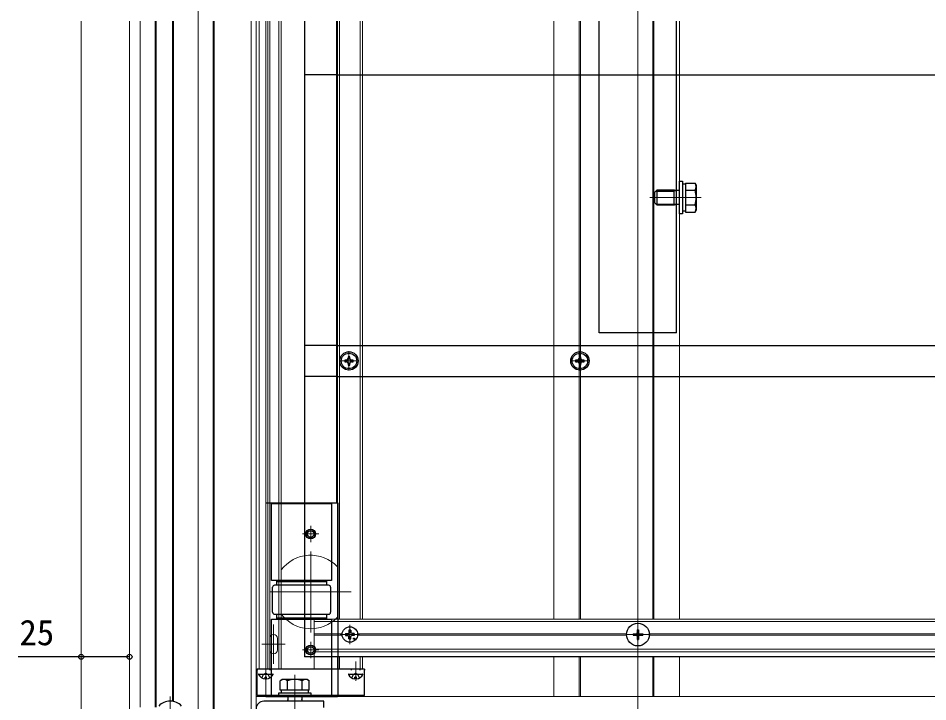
# Model space of a CAD drawing. Units: millimetres, scale not verified. Extents: x -1052 to 1050, y -1574 to 1565.
# Drawn here: x -792.6 to -322, y -810.7 to -457.2 of the extents above; entities that cross this region are included whole.
import ezdxf
from ezdxf.enums import TextEntityAlignment as Align

# ---------------------------------------------------------------- set-up
doc = ezdxf.new("R2010")
doc.units = ezdxf.units.MM
doc.header["$LTSCALE"] = 8
doc.layers.add('0-3_YKK_12', color=2, linetype='Continuous', lineweight=18)
doc.layers.add('0-4_YKK_13', color=4, linetype='Continuous')
doc.layers.add('0-5_YKK_D', color=6, linetype='Continuous')
doc.styles.add('ＭＳ ゴシック', font='')
doc.styles.get('ＭＳ ゴシック').set_extended_font_data('MS Gothic')

msp = doc.modelspace()

# ---------------------------------------------------------------- linework, layer by layer
at = {"layer": '0-3_YKK_12'}
for p, q in [((-699.497, 17.088), (-699.497, -918.412)), ((-471.997, -918.412), (-471.997, 17.088)), ((-759.997, -458.662), (-759.997, -865.412)), ((-729.497, -458.662), (-729.497, -813.412)), ((-721.797, -813.412), (-721.797, -458.662)), ((-721.197, -813.412), (-721.197, -458.662)), ((-712.797, -810.499), (-712.797, -458.662)), ((-712.197, -810.611), (-712.197, -458.662)), ((-691.797, -817.412), (-691.797, -458.662)), ((-691.197, -817.412), (-691.197, -458.662)), ((-671.997, -458.662), (-671.997, -855.412)), ((-669.497, -458.662), (-669.497, -855.412)), ((-669.497, -458.662), (-669.497, -793.912)), ((-667.997, -458.662), (-667.997, -793.912)), ((-664.497, -458.662), (-664.497, -807.912)), ((-663.517, -458.662), (-663.517, -793.912)), ((-662.397, -458.662), (-662.397, -793.912)), ((-657.797, -458.662), (-657.797, -793.912)), ((-656.497, -458.662), (-656.497, -793.912)), ((-627.997, -458.662), (-627.997, -707.912)), ((-627.497, -458.662), (-627.497, -767.912)), ((-626.297, -458.662), (-626.297, -767.912)), ((-615.697, -458.662), (-615.697, -767.912)), ((-614.497, -458.662), (-614.497, -767.912)), ((-515.497, -458.662), (-515.497, -767.912)), ((-502.297, -458.662), (-502.297, -767.912)), ((-501.697, -458.662), (-501.697, -767.912)), ((-464.297, -458.662), (-464.297, -767.912)), ((-463.697, -458.662), (-463.697, -767.912)), ((-450.497, -458.662), (-450.497, -767.912)), ((-439.297, -549.912), (-465.797, -549.912)), ((-621.497, -639.412), (-621.497, -629.412)), ((-501.997, -639.412), (-501.997, -629.412)), ((-626.497, -634.412), (-616.497, -634.412)), ((-506.997, -634.412), (-496.997, -634.412)), ((-641.297, -719.662), (-641.297, -728.162)), ((-645.547, -723.912), (-637.047, -723.912)), ((-641.297, -732.912), (-641.297, -774.912)), ((-662.297, -753.912), (-620.297, -753.912)), ((-660.497, -770.732), (-660.497, -791.091)), ((-639.497, -767.912), (-639.497, -793.912)), ((-639.497, -767.912), (-76.997, -767.912)), ((-639.497, -769.112), (-76.997, -769.112)), ((-620.997, -780.912), (-620.997, -770.912)), ((-471.997, -782.212), (-471.997, -769.612)), ((-639.497, -775.612), (-624.986, -775.612)), ((-639.497, -776.212), (-624.986, -776.212)), ((-625.997, -775.912), (-615.997, -775.912)), ((-617.009, -775.612), (-477.89, -775.612)), ((-617.009, -776.212), (-477.89, -776.212)), ((-478.297, -775.912), (-465.697, -775.912)), ((-466.105, -775.612), (-250.39, -775.612)), ((-466.105, -776.212), (-250.39, -776.212)), ((-666.497, -780.912), (-654.497, -780.912)), ((-662.497, -777.912), (-662.497, -783.912)), ((-658.497, -777.912), (-658.497, -783.912)), ((-641.297, -779.662), (-641.297, -788.162)), ((-645.547, -783.912), (-637.047, -783.912)), ((-639.497, -783.512), (-76.997, -783.512)), ((-639.497, -784.912), (-76.997, -784.912)), ((-664.497, -799.912), (-664.497, -789.912)), ((-627.497, -787.412), (-627.497, -793.912)), ((-626.297, -787.412), (-626.297, -793.912)), ((-617.997, -799.912), (-617.997, -789.912)), ((-615.697, -787.412), (-615.697, -793.912)), ((-614.497, -787.412), (-614.497, -793.912)), ((-502.297, -787.412), (-502.297, -807.912)), ((-501.697, -787.412), (-501.697, -807.912)), ((-464.297, -787.412), (-464.297, -807.912)), ((-463.697, -787.412), (-463.697, -807.912)), ((-450.497, -787.412), (-450.497, -807.912)), ((-669.497, -793.912), (-614.497, -793.912)), ((-669.497, -793.912), (-669.497, -867.912)), ((-669.497, -793.912), (-639.497, -793.912)), ((-664.497, -799.412), (-664.497, -790.912)), ((-617.997, -799.412), (-617.997, -790.912)), ((-649.497, -796.712), (-649.497, -823.212)), ((-713.997, -807.912), (-713.997, -825.912)), ((-664.497, -807.912), (-669.497, -807.912)), ((-669.497, -807.912), (-46.997, -807.912)), ((-649.497, -817.345), (-649.497, -806.648))]:
    msp.add_line(p, q, dxfattribs=at)
for points in [[(-759.997, -865.412), (-734.997, -865.412), (-734.997, -458.662)], [(-515.497, -787.412), (-515.497, -807.912), (-450.497, -807.912)]]:
    msp.add_lwpolyline(points, dxfattribs=at)
for centre in [(-641.297, -723.912), (-641.297, -783.912)]:
    msp.add_circle(centre, 2.25, dxfattribs=at)
for centre, radius, start, end in [((-641.297, -753.912), 19, 43.42158, 143.1301), ((-641.297, -753.912), 19, 216.8699, 316.57842), ((-660.497, -777.912), 2, 0, 180), ((-660.497, -783.912), 2, 180, 0)]:
    msp.add_arc(centre, radius, start, end, dxfattribs=at)
at = {"layer": '0-4_YKK_13'}
for p, q in [((-644.497, -458.662), (-644.497, -707.912)), ((-491.997, -619.912), (-491.997, -458.662)), ((-451.997, -619.912), (-451.997, -458.662)), ((-627.997, -486.412), (-644.497, -486.412)), ((-463.297, -547.112), (-462.097, -545.912)), ((-462.097, -545.912), (-453.197, -545.912)), ((-462.097, -553.912), (-462.097, -545.912)), ((-453.197, -553.912), (-453.197, -545.912)), ((-453.197, -545.912), (-452.075, -546.236)), ((-448.897, -542.862), (-447.297, -542.862)), ((-447.297, -542.406), (-442.378, -542.406)), ((-447.297, -542.406), (-447.297, -557.417)), ((-447.297, -545.912), (-447.297, -553.912)), ((-441.797, -543.412), (-442.378, -542.406)), ((-441.797, -543.412), (-441.797, -556.412)), ((-463.297, -552.712), (-463.297, -547.112)), ((-462.745, -546.56), (-453.197, -546.56)), ((-452.075, -546.236), (-453.197, -546.56)), ((-450.497, -546.236), (-452.075, -546.236)), ((-447.297, -546.159), (-442.378, -546.159)), ((-463.297, -552.712), (-462.097, -553.912)), ((-462.745, -553.264), (-453.197, -553.264)), ((-453.197, -553.912), (-462.097, -553.912)), ((-452.075, -553.588), (-453.197, -553.264)), ((-452.075, -553.588), (-453.197, -553.912)), ((-450.497, -553.588), (-452.075, -553.588)), ((-447.297, -553.664), (-442.378, -553.664)), ((-447.297, -556.962), (-448.897, -556.962)), ((-447.297, -557.417), (-442.378, -557.417)), ((-441.797, -556.412), (-442.378, -557.417)), ((-451.997, -619.912), (-491.997, -619.912)), ((-627.997, -626.412), (-644.497, -626.412)), ((-622.817, -633.972), (-623.697, -633.972)), ((-620.177, -634.852), (-619.297, -634.852)), ((-503.317, -633.972), (-504.197, -633.972)), ((-500.677, -634.852), (-499.797, -634.852)), ((-627.997, -642.412), (-644.497, -642.412)), ((-627.497, -707.912), (-664.497, -707.912)), ((-661.497, -747.912), (-661.497, -707.912)), ((-661.497, -708.212), (-630.497, -708.212)), ((-644.497, -707.912), (-644.497, -787.412)), ((-626.997, -807.412), (-626.997, -708.412)), ((-658.997, -747.912), (-658.997, -750.412)), ((-632.997, -750.412), (-632.997, -747.912)), ((-660.997, -764.412), (-660.997, -751.412)), ((-631.997, -750.412), (-659.997, -750.412)), ((-658.997, -748.412), (-632.997, -748.412)), ((-630.997, -751.412), (-630.997, -764.412)), ((-659.997, -765.412), (-631.997, -765.412)), ((-658.997, -765.412), (-658.997, -767.912)), ((-632.997, -767.912), (-632.997, -765.412)), ((-632.997, -767.412), (-658.997, -767.412)), ((-657.997, -767.912), (-633.997, -767.912)), ((-623.242, -775.412), (-622.134, -775.392)), ((-623.242, -776.412), (-622.134, -776.431)), ((-622.134, -775.392), (-621.617, -775.292)), ((-622.134, -776.431), (-621.617, -776.531)), ((-621.517, -774.775), (-621.617, -775.292)), ((-621.497, -773.667), (-621.517, -774.775)), ((-620.497, -773.667), (-620.478, -774.775)), ((-620.478, -774.775), (-620.377, -775.292)), ((-619.86, -775.392), (-620.377, -775.292)), ((-619.86, -776.431), (-620.377, -776.531)), ((-618.752, -775.412), (-619.86, -775.392)), ((-618.752, -776.412), (-619.86, -776.431)), ((-474.497, -775.562), (-474.497, -776.262)), ((-474.497, -775.562), (-472.847, -775.562)), ((-474.497, -776.262), (-472.847, -776.262)), ((-472.347, -773.412), (-471.647, -773.412)), ((-472.347, -773.412), (-472.347, -775.062)), ((-471.647, -773.412), (-471.647, -775.062)), ((-471.147, -775.562), (-469.497, -775.562)), ((-471.147, -776.262), (-469.497, -776.262)), ((-469.497, -775.562), (-469.497, -776.262)), ((-621.517, -777.049), (-621.617, -776.531)), ((-621.497, -778.157), (-621.517, -777.049)), ((-620.497, -778.157), (-620.478, -777.049)), ((-620.478, -777.049), (-620.377, -776.531)), ((-472.347, -776.762), (-472.347, -778.412)), ((-472.347, -778.412), (-471.647, -778.412)), ((-471.647, -776.762), (-471.647, -778.412)), ((-623.497, -787.412), (-644.497, -787.412)), ((-71.997, -787.412), (-623.497, -787.412)), ((-613.497, -793.912), (-668.997, -793.912)), ((-668.997, -793.912), (-668.997, -794.412)), ((-668.997, -807.412), (-668.997, -794.412)), ((-662.247, -794.412), (-662.247, -793.912)), ((-620.247, -794.412), (-620.247, -793.912)), ((-615.747, -794.412), (-615.747, -793.912)), ((-613.497, -793.912), (-613.497, -794.412)), ((-613.497, -807.412), (-613.497, -794.412)), ((-668.093, -796.412), (-660.902, -796.412)), ((-666.547, -798.377), (-665.642, -796.562)), ((-664.497, -795.953), (-665.642, -796.562)), ((-664.922, -798.89), (-664.922, -798.012)), ((-664.497, -795.953), (-663.352, -796.562)), ((-662.447, -798.377), (-663.352, -796.562)), ((-655.997, -799.212), (-657.003, -799.792)), ((-657.003, -804.712), (-657.003, -799.792)), ((-642.997, -799.212), (-655.997, -799.212)), ((-653.25, -804.712), (-653.25, -799.792)), ((-645.745, -804.712), (-645.745, -799.792)), ((-642.997, -799.212), (-641.992, -799.792)), ((-641.992, -804.712), (-641.992, -799.792)), ((-621.593, -796.412), (-614.402, -796.412)), ((-620.047, -798.377), (-619.142, -796.562)), ((-617.997, -795.953), (-619.142, -796.562)), ((-618.422, -798.89), (-618.422, -798.012)), ((-617.997, -795.953), (-616.852, -796.562)), ((-615.947, -798.377), (-616.852, -796.562)), ((-641.992, -804.712), (-657.003, -804.712)), ((-656.547, -804.712), (-656.547, -806.312)), ((-642.447, -806.312), (-642.447, -804.712)), ((-613.497, -807.412), (-668.997, -807.412)), ((-664.497, -807.912), (-627.497, -807.912)), ((-630.497, -807.612), (-661.497, -807.612)), ((-653.173, -807.912), (-653.173, -809.489)), ((-645.821, -807.912), (-645.821, -809.489)), ((-653.173, -809.489), (-653.44, -810.412)), ((-653.173, -809.489), (-652.907, -810.412)), ((-645.821, -809.489), (-646.088, -810.412)), ((-645.555, -810.412), (-645.821, -809.489))]:
    msp.add_line(p, q, dxfattribs=at)
for points in [[(-627.997, -486.412), (-86.997, -486.412), (-71.997, -486.412)], [(-627.997, -626.412), (-86.997, -626.412), (-71.997, -626.412)], [(-623.697, -633.972), (-623.697, -634.852), (-622.817, -634.852)], [(-621.057, -633.092), (-621.057, -632.212), (-621.937, -632.212), (-621.937, -633.092)], [(-619.297, -634.852), (-619.297, -633.972), (-620.177, -633.972)], [(-504.197, -633.972), (-504.197, -634.852), (-503.317, -634.852)], [(-501.557, -633.092), (-501.557, -632.212), (-502.437, -632.212), (-502.437, -633.092)], [(-499.797, -634.852), (-499.797, -633.972), (-500.677, -633.972)], [(-621.937, -635.732), (-621.937, -636.612), (-621.057, -636.612), (-621.057, -635.732)], [(-502.437, -635.732), (-502.437, -636.612), (-501.557, -636.612), (-501.557, -635.732)], [(-627.997, -642.412), (-86.997, -642.412), (-71.997, -642.412)], [(-630.497, -707.912), (-630.497, -747.912), (-661.497, -747.912)], [(-661.497, -807.912), (-661.497, -767.912), (-657.997, -767.912)], [(-633.997, -767.912), (-630.497, -767.912), (-630.497, -807.912)], [(-664.072, -798.89), (-664.072, -798.012), (-664.922, -798.012)], [(-617.572, -798.89), (-617.572, -798.012), (-618.422, -798.012)], [(-634.497, -813.612), (-634.497, -810.412), (-665.597, -810.412)]]:
    msp.add_lwpolyline(points, dxfattribs=at)
for points in [[(-450.497, -558.412), (-450.497, -541.412), (-448.897, -541.412), (-448.897, -558.412)], [(-657.997, -807.912), (-640.997, -807.912), (-640.997, -806.312), (-657.997, -806.312)]]:
    msp.add_lwpolyline(points, close=True, dxfattribs=at)
for centre, radius in [((-621.497, -634.412), 4.75), ((-621.497, -634.412), 4), ((-501.997, -634.412), 4.75), ((-501.997, -634.412), 4), ((-641.297, -723.912), 2.5), ((-641.297, -723.912), 1.7), ((-471.997, -775.912), 5.9), ((-620.997, -775.912), 4), ((-618.876, -778.033), 0.3), ((-641.297, -783.912), 2.5), ((-641.297, -783.912), 1.7)]:
    msp.add_circle(centre, radius, dxfattribs=at)
for centre, radius, start, end in [((-445.12, -544.282), 3.323, 325.61575, 34.38425), ((-454.217, -549.912), 12.419, 342.41205, 17.58795), ((-445.12, -555.541), 3.323, 325.61575, 34.38425), ((-622.817, -633.092), 0.88, 270, 0), ((-622.817, -635.732), 0.88, 0, 90), ((-620.177, -633.092), 0.88, 180, 270), ((-620.177, -635.732), 0.88, 90, 180), ((-503.317, -633.092), 0.88, 270, 0), ((-503.317, -635.732), 0.88, 0, 90), ((-500.677, -633.092), 0.88, 180, 270), ((-500.677, -635.732), 0.88, 90, 180), ((-627.497, -708.412), 0.5, 0, 90), ((-659.997, -751.412), 1, 90, 180), ((-631.997, -751.412), 1, 0, 90), ((-659.997, -764.412), 1, 180, 270), ((-631.997, -764.412), 1, 270, 0), ((-620.997, -775.912), 2.3, 167.44414, 192.55586), ((-620.997, -775.912), 2.3, 77.44414, 102.55586), ((-620.997, -775.912), 2.3, 347.44414, 12.55586), ((-472.847, -775.062), 0.5, 270, 0), ((-472.847, -776.762), 0.5, 0, 90), ((-471.147, -775.062), 0.5, 180, 270), ((-471.147, -776.762), 0.5, 90, 180), ((-620.997, -775.912), 2.3, 257.44414, 282.55586), ((-668.093, -796.566), 0.154, 90, 207.28096), ((-664.497, -794.712), 4.2, 207.28096, 264.19227), ((-664.497, -794.712), 4.2, 275.80773, 332.71904), ((-660.902, -796.566), 0.154, 332.71904, 90), ((-655.127, -802.534), 3.323, 55.61575, 124.38425), ((-649.497, -811.631), 12.419, 72.41205, 107.58795), ((-643.868, -802.534), 3.323, 55.61575, 124.38425), ((-621.593, -796.566), 0.154, 90, 207.28096), ((-617.997, -794.712), 4.2, 207.28096, 264.19227), ((-617.997, -794.712), 4.2, 275.80773, 332.71904), ((-614.402, -796.566), 0.154, 332.71904, 90), ((-627.497, -807.412), 0.5, 270, 0), ((-713.997, -818.644), 8.232, 44.2189, 135.7811), ((-665.597, -814.312), 3.9, 90, 180)]:
    msp.add_arc(centre, radius, start, end, dxfattribs=at)
at = {"layer": '0-5_YKK_D'}
msp.add_lwpolyline([(-734.997, -787.412), (-759.997, -787.412), (-792.62, -787.412)], dxfattribs=at)
for centre in [(-759.997, -787.412), (-734.997, -787.412)]:
    msp.add_circle(centre, 1.275, dxfattribs=at)

# ---------------------------------------------------------------- texts
at = {"layer": '0-5_YKK_D', "style": 'ＭＳ ゴシック'}
msp.add_text('25', height=13.2, dxfattribs=at).set_placement((-791.95, -785.412), align=Align.BOTTOM_LEFT)

doc.saveas('drawing.dxf')
